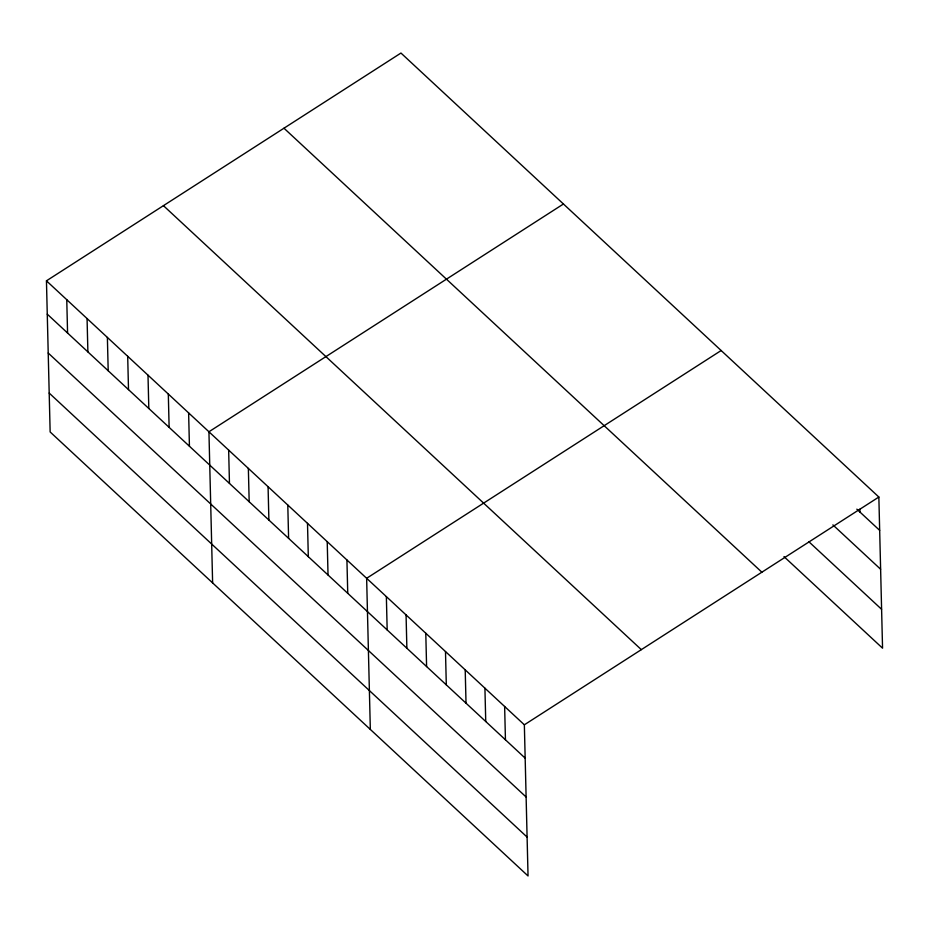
<?xml version="1.0" encoding="UTF-8"?>
<svg xmlns="http://www.w3.org/2000/svg" width="929" height="929" viewBox="0 0 929 929"><rect width="100%" height="100%" fill="white"/><g stroke="black" fill="none" stroke-linecap="round" stroke-linejoin="round"><path stroke-width="1.39" d="M46.45 280.825L524.351 724.806L528.044 875.954L50.143 431.962L46.45 280.825L400.956 53.046L878.857 497.038L882.55 648.175L783.983 556.61M563.438 203.997L208.932 431.776L212.625 582.924M721.148 350.523L366.641 578.291L370.334 729.439M524.351 724.806L878.857 497.038M856.84 509.162L879.67 530.366M832.895 524.897L880.622 569.245M808.973 541.828L881.598 609.296M283.972 128.214L761.873 572.206M163.434 205.657L641.335 649.65M47.263 314.153L525.164 758.134M48.215 353.032L526.116 797.012M49.191 393.083L527.091 837.075M859.882 509.15L859.952 512.053M504.633 706.493L505.446 739.821M484.926 688.18L485.739 721.508M465.208 669.867L466.021 703.195M445.49 651.554L446.303 684.882M425.784 633.241L426.597 666.569M406.066 614.928L406.879 648.245M386.359 596.604L387.172 629.932M346.923 559.978L347.748 593.306M327.217 541.665L328.03 574.993M307.499 523.352L308.312 556.68M287.793 505.039L288.605 538.367M268.075 486.726L268.887 520.043M248.357 468.402L249.181 501.73M228.65 450.089L229.463 483.417M188.622 412.906L189.435 446.234M168.312 394.035L169.124 427.363M148.001 375.165L148.814 408.493M127.691 356.295L128.504 389.623M107.381 337.424L108.194 370.752M87.071 318.554L87.883 351.882M66.76 299.695L67.573 333.023"/></g></svg>
